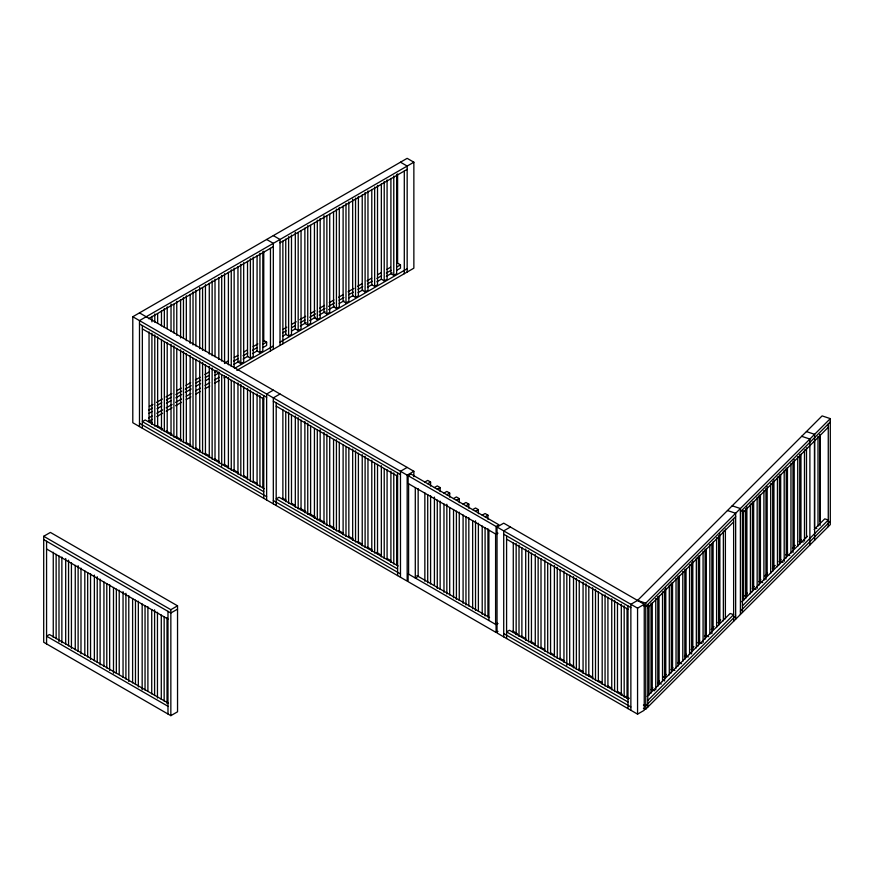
<?xml version="1.0" encoding="UTF-8"?>
<svg xmlns="http://www.w3.org/2000/svg" width="874" height="874" viewBox="0 0 874 874"><rect width="100%" height="100%" fill="white"/><g stroke="black" fill="none" stroke-linecap="round" stroke-linejoin="round"><path stroke-width="1.31" d="M630.864 710.278L630.864 604.305L637.561 600.438L822.106 415.893L830.3 418.624L830.3 524.597L645.755 709.142L643.417 708.366M645.755 709.142L645.755 603.169L830.3 418.624M735.657 516.578L645.755 606.48L643.417 605.704M740.398 511.847L830.3 421.934M647.787 607.769L733.636 521.92M742.419 513.125L828.268 427.277M650.944 689.706L652.867 687.794M657.641 683.02L659.553 681.097M663.388 677.274L666.25 674.411M671.035 669.626L672.947 667.714M677.732 662.929L679.644 661.017M684.429 656.232L686.341 654.32M691.115 649.535L693.989 646.673M697.813 642.849L699.724 640.926M704.51 636.152L706.421 634.24M711.207 629.455L714.08 626.582M717.904 622.758L720.766 619.885M744.626 596.024L747.499 593.162M752.285 588.377L754.196 586.465M758.982 581.68L760.893 579.768M764.717 575.944L767.591 573.071M772.365 568.297L775.238 565.423M779.062 561.6L780.974 559.688M785.759 554.903L787.671 552.991M792.456 548.206L795.318 545.332M799.153 541.509L801.065 539.597M647.164 696.425L730.118 613.472L733.636 614.641L647.787 700.489M741.808 601.793L807.401 536.199M814.153 529.447L824.761 518.839L828.268 520.008L742.419 605.857M735.657 615.93L645.755 705.831L643.417 705.056M740.398 611.199L830.3 521.286M132.793 316.738L407.164 475.15L407.164 581.123L132.793 422.721L132.793 316.738L407.164 158.336L413.861 162.203L413.861 268.176L236.832 370.379M413.861 162.203L139.49 320.605L139.49 426.578M148.536 318.693L273.322 246.643M280.019 242.786L407.164 169.37M149.432 406.486L152.961 404.443M156.501 402.411L162.389 399.003M165.929 396.96L171.828 393.562M176.537 390.842L181.257 388.111M185.965 385.39L190.685 382.67M195.394 379.95L200.113 377.229M204.833 374.509L209.542 371.778M224.869 362.939L228.398 360.896M234.298 357.488L237.837 355.445M243.726 352.047L247.266 350.004M253.154 346.607L257.874 343.875M283.263 329.214L286.803 327.182M291.523 324.451L296.231 321.73M299.771 319.687L305.66 316.29M310.379 313.569L315.088 310.849M319.808 308.118L324.527 305.397M329.236 302.677L333.955 299.957M338.664 297.236L343.384 294.505M348.092 291.785L353.992 288.387M357.532 286.344L362.24 283.624M366.96 280.904L371.668 278.172M377.568 274.775L381.097 272.732M386.996 269.334L390.536 267.291M148.755 410.19L152.294 408.147M157.014 405.427L161.723 402.706M166.442 399.975L171.151 397.255M175.871 394.535L181.759 391.137M185.299 389.094L191.198 385.685M195.907 382.965L200.627 380.245M205.335 377.524L208.875 375.481M214.764 372.073L217.123 370.718M233.631 361.191L238.34 358.471M243.059 355.74L247.779 353.02M252.488 350.299L257.207 347.579M263.096 344.17L266.636 342.127L266.636 345.449L263.096 347.491M282.597 332.918L286.137 330.875M292.025 327.477L295.565 325.434M300.274 322.703L304.993 319.982M309.713 317.262L315.601 313.864M319.141 311.821L325.03 308.413M328.569 306.37L334.458 302.972M339.178 300.252L343.897 297.531M348.606 294.8L353.325 292.08M358.034 289.36L362.754 286.639M367.462 283.919L372.182 281.199M376.902 278.467L381.61 275.747M386.33 273.027L391.039 270.306M396.938 266.898L400.478 264.866L400.478 268.176L396.938 270.219M148.755 413.5L152.294 411.457M157.014 408.737L161.723 406.017M166.442 403.285L171.151 400.565M175.871 397.845L181.759 394.447M185.299 392.404L191.198 388.996M195.907 386.275L200.627 383.555M205.335 380.835L208.875 378.792M214.764 375.383L219.483 372.663M233.631 364.502L239.52 361.093M243.059 359.05L247.779 356.33M252.488 353.609L257.207 350.889M282.597 336.228L286.137 334.185M292.025 330.787L295.565 328.744M300.274 326.024L306.173 322.615M309.713 320.572L315.601 317.175M319.141 315.132L325.03 311.723M328.569 309.691L334.458 306.282M339.178 303.562L343.897 300.842M348.606 298.121L353.325 295.39M358.034 292.67L362.754 289.95M367.462 287.229L372.182 284.509M376.902 281.789L381.61 279.057M386.33 276.337L392.218 272.939M237.957 266.734L237.957 362L240.82 363.66L243.693 362L243.693 262.648M247.517 261.217L247.517 356.483L250.379 358.143L253.252 356.483L253.252 257.131M257.076 255.7L257.076 350.966L259.939 352.615L262.812 350.966L262.812 251.614M285.754 239.137L285.754 334.403L288.617 336.064L291.49 334.403L291.49 235.051M295.314 232.255L295.314 328.886L298.176 330.547L301.049 328.886L301.049 230.9M304.873 228.103L304.873 323.369L307.746 325.019L310.609 323.369L310.609 225.383M314.432 222.575L314.432 317.852L317.306 319.502L320.168 317.852L320.168 218.5M323.992 215.703L323.992 312.324L326.865 313.984L329.727 312.324L329.727 214.338M333.551 211.541L333.551 306.807L336.424 308.467L339.287 306.807L339.287 207.455M343.111 206.024L343.111 301.29L345.984 302.95L348.846 301.29L348.846 201.938M352.67 199.141L352.67 295.773L355.543 297.422L358.406 295.773L358.406 196.421M362.229 194.978L362.229 290.255L365.103 291.905L367.965 290.255L367.965 190.903M371.789 189.461L371.789 284.727L374.662 286.388L377.524 284.727L377.524 185.386M381.348 183.944L381.348 279.21L384.221 280.871L387.084 279.21L387.084 179.858M390.907 178.427L390.907 273.693L393.781 275.354L396.654 273.693L396.654 174.341M148.536 418.045L152.065 416.002M156.774 413.282L162.662 409.884M166.191 407.852L172.08 404.454M175.608 402.411L181.497 399.014M186.206 396.293L190.914 393.573M195.623 390.853L200.332 388.132M205.04 385.423L209.749 382.703M214.458 379.982L219.166 377.262M234.472 368.424L273.322 345.995M280.019 342.138L407.164 268.722M148.536 421.355L152.065 419.312M156.774 416.603L162.662 413.205M166.191 411.162L172.08 407.765M175.608 405.722L181.497 402.324M186.206 399.604L190.914 396.883M195.623 394.163L200.332 391.454M205.04 388.733L209.749 386.013M214.458 383.293L219.166 380.572M223.875 377.852L226.235 376.497M273.322 390.154L266.636 394.01L266.636 499.983M280.019 394.01L273.322 397.878L273.322 503.85M43.7 536.286L50.397 532.419L177.542 605.824L177.542 711.797L170.845 715.664L43.7 642.259L43.7 536.286L170.845 609.691L177.542 605.824M407.164 467.426L400.478 471.283L400.478 577.255M407.164 475.15L413.861 471.283L413.861 476.723M408.125 475.696L410.988 474.047L498.945 524.826L496.071 526.476L408.125 475.696L408.125 483.497L496.071 534.276L497.983 533.173M177.542 609.134L170.845 613.002L43.7 539.597M424.851 482.044L427.714 480.394L430.587 482.044L430.587 486.119M427.714 483.704L430.587 482.044M434.411 487.572L437.273 485.911L440.146 487.572L440.146 491.647M437.273 489.222L440.146 487.572M443.97 493.089L446.843 491.428L449.706 493.089L449.706 497.164M446.843 494.739L449.706 493.089M453.53 498.606L456.403 496.945L459.265 498.606L459.265 502.681M456.403 500.267L459.265 498.606M463.089 504.123L465.962 502.474L468.825 504.123L468.825 508.198M465.962 505.784L468.825 504.123M472.648 509.64L475.522 507.991L478.384 509.64L478.384 513.715M475.522 511.301L478.384 509.64M482.208 515.168L485.081 513.508L487.943 515.168L487.943 519.243M485.081 516.818L487.943 515.168M497.033 527.033L503.719 523.165L644.247 604.305L644.247 710.278L637.561 714.134L497.033 633.005L497.033 527.033L637.561 608.162L644.247 604.305M510.416 527.033L503.719 530.889L503.719 636.873M497.503 623.271L495.591 624.375L495.591 533.992M497.983 631.345L496.071 632.448L408.125 581.669L408.125 573.879L496.071 624.659L497.983 623.555M806.418 431.581L814.612 434.312L814.612 540.285M801.687 436.312L809.881 439.043L809.881 545.015M816.829 528.519L814.492 527.732L814.492 440.638M732.194 505.806L740.398 508.537L740.398 614.509M727.463 510.536L735.657 513.267L735.657 619.24M803.304 542.033L800.966 541.257L800.966 454.152M789.79 555.558L787.452 554.772L787.452 467.677M783.028 562.31L780.69 561.534L780.69 474.429M762.751 582.597L760.413 581.811L760.413 494.717M755.988 589.349L753.65 588.573L753.65 501.468M637.561 600.438L645.755 603.169M708.672 636.676L706.334 635.89L706.334 548.796M701.909 643.428L699.571 642.652L699.571 555.547M688.395 656.953L686.046 656.166L686.046 569.072M681.633 663.716L679.295 662.929L679.295 575.835M674.87 670.467L672.532 669.692L672.532 582.587M661.356 683.992L659.007 683.206L659.007 596.112M654.593 690.755L652.244 689.968L652.244 602.874M400.478 162.203L407.164 166.06L407.164 272.033M397.604 263.205L400.478 264.866M273.322 235.609L280.019 239.476L280.019 345.449M266.636 239.476L273.322 243.333L273.322 349.305M263.762 340.478L266.636 342.127M139.49 312.881L413.861 471.283M139.49 323.915L266.636 397.32M273.322 401.188L400.478 474.593M503.719 534.211L630.864 607.616M142.353 328.886L263.762 398.981M276.195 406.159L397.604 476.254M506.592 539.171L628.002 609.265M148.536 420.765L152.065 422.798M156.774 425.518L162.662 428.916M166.191 430.958L172.08 434.356M175.608 436.399L181.497 439.797M186.206 442.517L190.914 445.237M195.623 447.947L200.332 450.667M205.04 453.387L209.749 456.108M214.458 458.828L219.166 461.548M223.875 464.269L228.584 466.978M233.292 469.699L238.012 472.419M243.89 475.817L247.429 477.859M253.307 481.257L256.847 483.3M282.368 498.038L285.907 500.07M291.796 503.468L295.325 505.511M300.033 508.231L305.922 511.629M309.451 513.672L315.339 517.069M318.868 519.101L324.757 522.499M329.465 525.219L334.174 527.94M338.883 530.66L343.591 533.38M348.3 536.101L353.009 538.821M357.717 541.53L362.426 544.251M367.135 546.971L371.843 549.691M376.552 552.412L381.261 555.132M387.149 558.53L390.678 560.562M416.854 575.605L489.56 617.579M512.765 631.05L517.474 633.77M521.002 635.813L525.722 638.533M530.431 641.243L535.139 643.963M541.017 647.361L544.557 649.404M550.434 652.802L553.974 654.845M559.863 658.242L564.571 660.962M569.28 663.672L573.989 666.392M578.697 669.113L583.406 671.833M588.115 674.553L592.823 677.274M598.712 680.671L602.241 682.714M608.129 686.112L611.658 688.144M617.547 691.542L622.255 694.262M625.784 696.305L629.313 698.337M264.276 488.686L145.226 419.957L142.353 421.607L263.762 491.712M398.118 565.959L279.057 497.23L276.195 498.879L397.604 568.974M628.504 698.981L509.455 630.241L506.592 631.902L628.002 701.997M139.49 423.267L266.636 496.672M273.322 500.54L400.478 573.945M503.719 633.552L630.864 706.968M46.573 548.981L167.983 619.076M168.485 703.264L49.436 634.524L46.573 636.185L167.983 706.279M828.268 423.966L828.268 526.629M820.074 434.739L820.074 521.199M820.031 434.334L820.031 525.514M817.998 436.355L817.998 526.181M806.505 447.849L806.505 537.674M804.484 449.881L804.484 541.061M799.743 454.611L799.743 544.436M797.722 456.643L797.722 546.468M794.204 459.549L794.204 548.009M792.991 461.374L792.991 552.554M790.959 463.395L790.959 553.22M786.229 468.136L786.229 557.951M784.197 470.157L784.197 561.348M779.466 474.888L779.466 564.713M777.445 476.92L777.445 566.745M773.927 479.826L773.927 568.297M772.703 481.65L772.703 571.476M770.682 483.683L770.682 573.508M767.164 486.589L767.164 575.048M765.952 488.413L765.952 579.593M763.92 490.434L763.92 580.26M759.189 495.176L759.189 584.99M757.157 497.197L757.157 588.388M752.427 501.927L752.427 591.753M750.405 503.959L750.405 593.785M746.888 506.865L746.888 595.336M745.664 508.69L745.664 598.515M743.643 510.722L743.643 600.536M742.419 509.815L742.419 612.477M733.636 518.599L733.636 621.261M725.387 528.967L725.387 618.792M723.366 530.999L723.366 620.824M719.848 533.905L719.848 622.375M718.625 535.729L718.625 625.555M716.604 537.761L716.604 627.576M713.086 542.033L713.086 629.127M711.873 543.846L711.873 633.672M709.841 544.513L709.841 634.338M705.11 549.254L705.11 639.069M703.078 551.276L703.078 642.466M698.348 556.006L698.348 645.831M696.327 558.038L696.327 647.863M692.809 560.944L692.809 649.415M691.585 562.769L691.585 653.949M689.564 564.801L689.564 654.615M684.834 569.531L684.834 659.357M682.802 571.552L682.802 661.378M678.071 576.294L678.071 666.108M676.039 578.315L676.039 668.14M671.308 583.045L671.308 672.871M669.287 585.077L669.287 674.903M665.769 587.984L665.769 676.454M664.546 589.808L664.546 680.988M662.525 591.84L662.525 681.654M657.794 596.571L657.794 686.396M655.762 598.592L655.762 689.783M651.032 603.333L651.032 693.148M649 605.354L649 695.18M647.787 604.458L647.787 707.121M637.561 608.162L637.561 714.134M628.002 605.955L628.002 708.617M627.04 608.304L627.04 698.129M624.178 605.879L624.178 697.07M621.305 604.229L621.305 695.409M617.481 602.787L617.481 692.612M614.619 600.362L614.619 691.553M611.745 598.712L611.745 689.892M607.922 597.27L607.922 687.095M605.059 594.844L605.059 686.024M602.186 594.549L602.186 684.375M598.362 591.753L598.362 681.578M595.5 589.327L595.5 680.507M592.627 587.667L592.627 678.858M588.803 586.236L588.803 676.05M585.941 583.799L585.941 674.99M583.067 582.15L583.067 673.33M579.244 580.707L579.244 670.533M576.37 578.282L576.37 669.473M573.508 576.632L573.508 667.812M569.684 575.19L569.684 665.016M566.811 574.131L566.811 665.311M563.949 571.115L563.949 662.295M560.125 569.673L560.125 659.499M557.251 567.248L557.251 658.428M554.389 565.587L554.389 656.778M550.565 564.156L550.565 653.981M547.692 563.085L547.692 652.911M544.83 560.07L544.83 651.25M541.006 558.639L541.006 648.453M538.133 557.568L538.133 647.394M535.27 554.553L535.27 645.733M531.447 553.111L531.447 642.936M528.573 550.686L528.573 641.877M525.711 549.036L525.711 640.216M521.887 547.594L521.887 637.419M519.014 545.168L519.014 636.348M516.152 543.508L516.152 634.699M513.278 542.809L513.278 631.957M506.592 535.86L506.592 638.523M496.071 526.476L496.071 534.276M496.071 624.659L496.071 632.448M488.905 530.136L488.905 620.518M487.943 528.748L487.943 617.066M485.081 527.688L485.081 615.995M482.208 526.028L482.208 614.346M478.384 523.231L478.384 611.538M475.522 520.806L475.522 610.478M472.648 520.511L472.648 608.828M468.825 517.714L468.825 606.021M465.962 516.654L465.962 604.961M463.089 514.994L463.089 603.3M459.265 512.197L459.265 600.504M456.403 511.126L456.403 599.444M453.53 509.476L453.53 597.783M449.706 508.034L449.706 594.986M446.843 504.254L446.843 593.927M443.97 503.959L443.97 592.266M440.146 501.152L440.146 589.469M437.273 500.092L437.273 588.399M434.411 497.077L434.411 585.383M430.587 495.634L430.587 583.941M427.714 494.575L427.714 582.882M424.851 492.914L424.851 581.232M418.154 488.675L418.154 576.359L415.292 578.02L415.292 487.637M408.595 483.77L408.595 574.152M404.301 171.031L404.301 273.693M397.604 173.926L397.604 263.074M397.604 472.943L397.604 575.605M396.654 475.292L396.654 565.117M393.781 176.002L393.781 275.354M393.781 472.867L393.781 564.047M390.907 471.206L390.907 562.397M387.084 469.775L387.084 559.6M384.221 181.519L384.221 280.871M384.221 468.704L384.221 558.53M381.348 465.689L381.348 556.869M377.524 464.258L377.524 554.072M374.662 187.036L374.662 286.388M374.662 463.187L374.662 553.013M371.789 460.172L371.789 551.352M367.965 458.73L367.965 548.555M365.103 192.553L365.103 291.905M365.103 456.304L365.103 547.495M362.229 454.655L362.229 545.835M358.406 453.213L358.406 543.038M355.543 198.07L355.543 297.422M355.543 450.787L355.543 541.967M352.67 449.127L352.67 540.318M348.846 447.696L348.846 537.521M345.984 203.598L345.984 302.95M345.984 446.625L345.984 536.45M343.111 444.975L343.111 534.801M339.287 442.178L339.287 532.004M336.424 209.115L336.424 308.467M336.424 439.753L336.424 530.933M333.551 439.458L333.551 529.273M329.727 436.661L329.727 526.476M326.865 215.998L326.865 313.984M326.865 434.225L326.865 525.416M323.992 432.575L323.992 523.755M320.168 429.779L320.168 520.959M317.306 220.15L317.306 319.502M317.306 430.074L317.306 519.899M314.432 428.413L314.432 518.238M310.609 425.616L310.609 515.442M307.746 225.678L307.746 325.019M307.746 423.191L307.746 514.371M304.873 421.53L304.873 512.721M301.049 420.099L301.049 509.924M298.176 232.55L298.176 330.547M298.176 417.674L298.176 508.854M295.314 416.013L295.314 507.204M291.49 414.582L291.49 504.407M288.617 236.712L288.617 336.064M288.617 412.157L288.617 503.337M285.754 411.862L285.754 501.676M282.881 241.126L282.881 343.788M282.881 409.786L282.881 498.945M276.195 402.848L276.195 505.511M270.459 248.303L270.459 350.966M263.762 251.188L263.762 341.701M263.762 395.671L263.762 498.333M262.812 398.02L262.812 487.845M259.939 253.274L259.939 352.615M259.939 395.594L259.939 486.774M257.076 393.934L257.076 485.125M253.252 392.502L253.252 482.328M250.379 258.791L250.379 358.143M250.379 390.077L250.379 481.257M247.517 388.417L247.517 479.608M243.693 386.985L243.693 476.811M240.82 264.309L240.82 363.66M240.82 384.56L240.82 475.74M237.957 382.899L237.957 474.079M234.134 268.176L234.134 367.517M234.134 381.457L234.134 471.283M231.26 269.826L231.26 366.457M231.26 380.398L231.26 470.223M228.398 272.251L228.398 364.797M228.398 377.382L228.398 468.562M224.574 273.693L224.574 363.518M224.574 375.94L224.574 465.766M221.701 275.343L221.701 361.082M221.701 374.88L221.701 466.061M218.839 277.779L218.839 359.433M218.839 371.865L218.839 463.045M215.015 279.21L215.015 356.789M215.015 370.39L215.015 460.248M212.142 280.871L212.142 355.718M212.142 367.998L212.142 459.178M209.279 283.296L209.279 354.068M209.279 366.315L209.279 457.528M205.445 284.727L205.445 351.414M205.445 364.906L205.445 454.731M202.582 287.743L202.582 350.354M202.582 362.481L202.582 453.661M199.709 287.448L199.709 348.693M199.709 360.82L199.709 452.011M195.885 290.244L195.885 346.049M195.885 359.389L195.885 449.203M193.023 291.905L193.023 344.979M193.023 358.318L193.023 448.144M190.15 294.33L190.15 343.329M190.15 355.576L190.15 446.483M186.326 295.773L186.326 340.685M186.326 353.861L186.326 443.686M183.464 297.422L183.464 338.249M183.464 351.435L183.464 442.626M180.59 299.848L180.59 337.954M180.59 349.786L180.59 440.966M176.767 301.29L176.767 335.31M176.767 348.344L176.767 438.169M173.904 304.305L173.904 332.885M173.904 345.918L173.904 437.109M171.031 304.01L171.031 331.224M171.031 344.269L171.031 435.449M170.845 609.691L170.845 715.664M167.983 611.341L167.983 714.003M167.207 306.807L167.207 328.58M167.207 342.827L167.207 432.652M167.021 617.776L167.021 703.526M164.345 308.467L164.345 327.521M164.345 341.756L164.345 431.581M164.159 616.716L164.159 701.09M161.472 310.893L161.472 325.86M161.472 339.473L161.472 429.932M161.286 615.056L161.286 699.44M157.648 313.69L157.648 323.216M157.648 336.829L157.648 427.135M157.462 612.259L157.462 697.998M154.785 313.984L154.785 322.145M154.785 334.884L154.785 426.064M154.6 609.834L154.6 695.573M151.912 316.41L151.912 321.851M151.912 333.223L151.912 424.414M151.726 609.539L151.726 693.923M149.05 331.901L149.05 421.672M147.903 606.742L147.903 691.126M145.04 605.671L145.04 690.056M142.353 325.576L142.353 428.238M142.167 604.021L142.167 689.761M138.343 601.225L138.343 686.964M135.47 600.154L135.47 684.539M132.608 598.504L132.608 682.878M128.784 595.707L128.784 681.447M125.911 593.271L125.911 679.022M123.048 591.622L123.048 677.361M119.225 590.179L119.225 674.564M116.351 589.12L116.351 673.493M113.489 587.459L113.489 673.199M109.665 584.662L109.665 670.402M106.792 583.603L106.792 667.976M103.93 581.942L103.93 666.327M100.106 579.145L100.106 664.885M97.233 576.72L97.233 662.459M94.37 575.059L94.37 660.799M90.546 573.628L90.546 659.367M87.673 572.557L87.673 656.942M84.811 570.908L84.811 655.281M80.987 568.111L80.987 653.85M78.114 565.675L78.114 651.425M75.251 565.38L75.251 649.764M71.428 562.583L71.428 648.322M68.554 560.158L68.554 645.897M65.692 558.508L65.692 644.247M61.868 557.066L61.868 642.805M58.995 556.006L58.995 641.745M56.133 554.345L56.133 638.73M53.259 552.248L53.259 637.343M46.573 541.246L46.573 643.909"/></g></svg>
